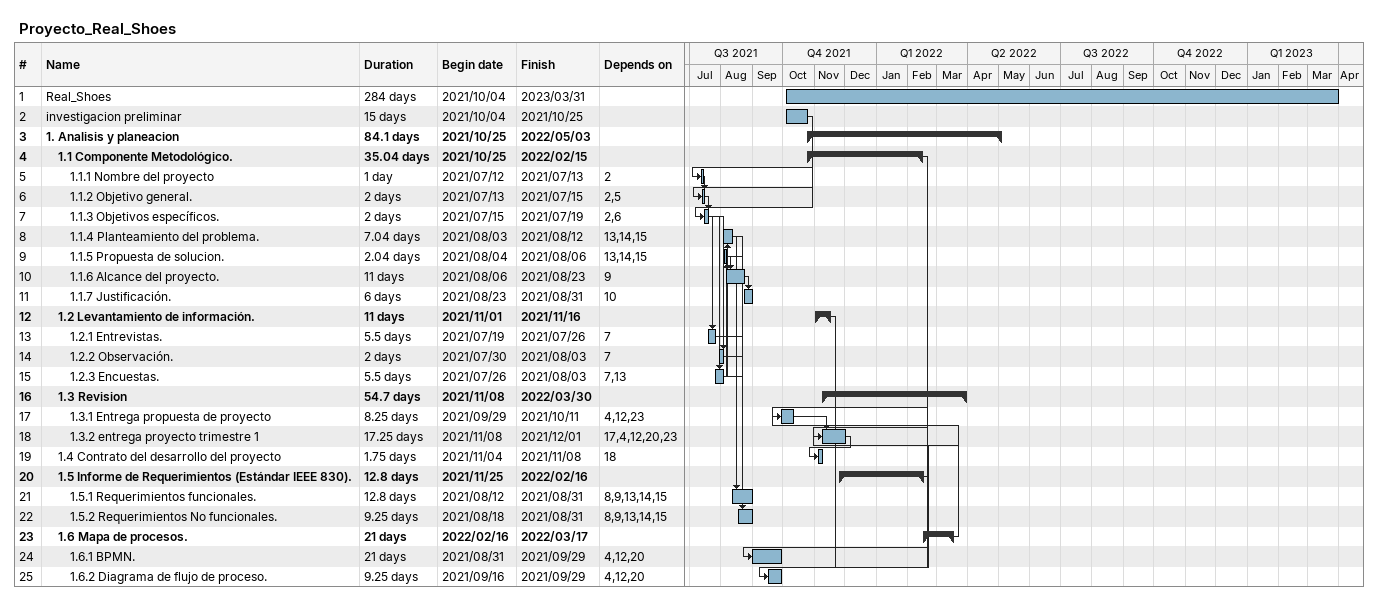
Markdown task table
Proyecto_Real_Shoes

| ID | Level | Task | Duration | Start | Finish | Predecessors |
|---|---|---|---|---|---|---|
| 1 | 1 | Real_Shoes | 284d | 2021-10-04 | 2023-03-31 |  |
| 2 | 1 | investigacion preliminar | 15d | 2021-10-04 | 2021-10-25 |  |
| 3 | 1 | **1. Analisis y planeacion** | 84.1d | 2021-10-25 | 2022-05-03 |  |
| 4 | 2 | **1.1 Componente Metodológico.** | 35.04d | 2021-10-25 | 2022-02-15 |  |
| 5 | 3 | 1.1.1 Nombre del proyecto | 1d | 2021-07-12 | 2021-07-13 | 2 |
| 6 | 3 | 1.1.2 Objetivo general. | 2d | 2021-07-13 | 2021-07-15 | 2, 5 |
| 7 | 3 | 1.1.3 Objetivos específicos. | 2d | 2021-07-15 | 2021-07-19 | 2, 6 |
| 8 | 3 | 1.1.4 Planteamiento del problema. | 7.04d | 2021-08-03 | 2021-08-12 | 13, 14, 15 |
| 9 | 3 | 1.1.5 Propuesta de solucion. | 2.04d | 2021-08-04 | 2021-08-06 | 13, 14, 15 |
| 10 | 3 | 1.1.6 Alcance del proyecto. | 11d | 2021-08-06 | 2021-08-23 | 9 |
| 11 | 3 | 1.1.7 Justificación. | 6d | 2021-08-23 | 2021-08-31 | 10 |
| 12 | 2 | **1.2 Levantamiento de información.** | 11d | 2021-11-01 | 2021-11-16 |  |
| 13 | 3 | 1.2.1 Entrevistas. | 5.5d | 2021-07-19 | 2021-07-26 | 7 |
| 14 | 3 | 1.2.2 Observación. | 2d | 2021-07-30 | 2021-08-03 | 7 |
| 15 | 3 | 1.2.3 Encuestas. | 5.5d | 2021-07-26 | 2021-08-03 | 7, 13 |
| 16 | 2 | **1.3 Revision** | 54.7d | 2021-11-08 | 2022-03-30 |  |
| 17 | 3 | 1.3.1 Entrega propuesta de proyecto | 8.25d | 2021-09-29 | 2021-10-11 | 4, 12, 23 |
| 18 | 3 | 1.3.2 entrega proyecto trimestre 1 | 17.25d | 2021-11-08 | 2021-12-01 | 17, 4, 12, 20, 23 |
| 19 | 2 | 1.4 Contrato del desarrollo del proyecto | 1.75d | 2021-11-04 | 2021-11-08 | 18 |
| 20 | 2 | **1.5 Informe de Requerimientos (Estándar IEEE 830).** | 12.8d | 2021-11-25 | 2022-02-16 |  |
| 21 | 3 | 1.5.1 Requerimientos funcionales. | 12.8d | 2021-08-12 | 2021-08-31 | 8, 9, 13, 14, 15 |
| 22 | 3 | 1.5.2 Requerimientos No funcionales. | 9.25d | 2021-08-18 | 2021-08-31 | 8, 9, 13, 14, 15 |
| 23 | 2 | **1.6 Mapa de procesos.** | 21d | 2022-02-16 | 2022-03-17 |  |
| 24 | 3 | 1.6.1 BPMN. | 21d | 2021-08-31 | 2021-09-29 | 4, 12, 20 |
| 25 | 3 | 1.6.2 Diagrama de flujo de proceso. | 9.25d | 2021-09-16 | 2021-09-29 | 4, 12, 20 |
